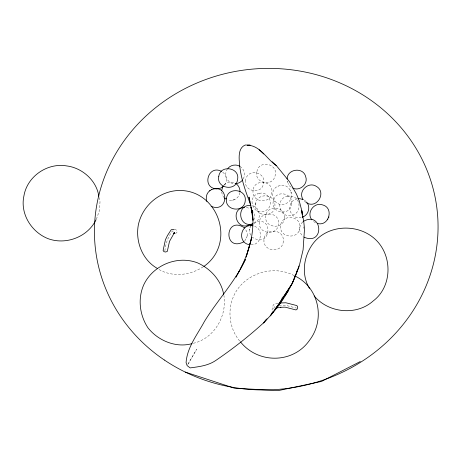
<?xml version="1.0" encoding="UTF-8"?>
<svg xmlns="http://www.w3.org/2000/svg" width="460" height="460" viewBox="0 0 460 460"><rect width="100%" height="100%" fill="white"/><g stroke="black" fill="none" stroke-linecap="round" stroke-linejoin="round"><path stroke-width="0.34" stroke-dasharray="2.3 1.72" d="M164.864 250.872C165.623 243.702 168.004 236.796 172.419 231.035L174.875 231.087M244.755 240.913L246.802 237.331M247.141 235.853L247.204 232.737L245.381 228.925M250.752 235.106C248.986 232.375 249.136 228.689 250.689 225.9M255.553 204.78C256.203 192.113 275.678 193.303 274.953 205.833C273.867 220.627 250.832 215.297 256.272 201.63M246.64 238.05L247.325 235.054M249.458 229.919L249.642 229.103M249.975 227.654L250.148 226.906M239.809 192.631C239.263 198.162 233.019 201.693 227.878 200.014M253.822 220.052C254.736 217.373 254.8 214.354 253.236 211.893M273.821 308.729L274.396 306.464L275.753 306.222M96.364 219.27L99.394 210.634L100.015 201.802L99.113 197.593M243.242 178.923C245.462 175.122 244.501 169.803 241.005 167.101M224.578 185.098C227.533 181.039 226.596 174.811 222.439 171.942M227.505 168.831C223.14 174.484 227.447 183.776 234.721 183.712M187.789 364.527L196.644 349.295L187.858 364.435M281.486 298.695L283.09 296.332M302.714 221.961C298.494 225.705 298.747 233.053 303.221 236.469M224.083 184.983C226.677 182.108 231.202 181.223 234.68 182.948M253.822 222.594C274.35 213.934 271.296 249.487 252.482 237.331M254.018 223.468C262.424 220.035 260.314 206.011 251.137 205.499M259.503 193.298C245.985 195.793 252.672 216.671 265.178 210.778C274.919 206.747 269.669 190.722 259.423 193.321M280.353 185.483C266.461 187.99 273.211 209.576 286.172 203.458C296.211 199.283 290.651 182.839 280.209 185.524M224.877 184.172L225.279 183.925M203.211 266.8C190.112 275.511 172.08 277.495 158.395 269.129M232.478 200.261L234.698 199.548M287.724 196.219C275.028 198.145 278.668 218.178 291.329 215.406C302.416 213.888 301.214 195.925 289.961 196.064M297.361 198.823C285.131 200.951 288.811 220.202 301.058 217.517M277.915 186.26L278.288 186.145M257.192 194.034L257.491 193.942M193.344 343.286C214.124 338.577 227.28 315.911 223.905 295.383M277.966 303.445L274.562 304.054L273.223 304.986L272.05 309.482L272.389 310.46L273.154 311.046M279.145 305.635L285.332 305.244L296.464 308.096M175.404 233.295C178.135 233.335 177.18 229.304 174.846 229.528M287.558 196.23L290.041 196.058M250.987 244.789C261.608 245.473 264.109 228.838 254 226.084M246.393 207.38L250.205 208.644M315.56 222.778L313.519 221.53M294.176 275.638C275.419 265.408 250.246 271.837 237.745 288.943C226.584 304.48 227.573 326.732 239.924 341.303M291.088 187.162L289.731 186.087L288.081 183.431M304.353 200.054L305.733 201.152M306.124 202.636L303.606 200.249M224.118 197.662L222.393 195.097L221.634 191.877M287.621 182.189L287.281 181.274L288.397 184.264M290.363 190.037L290.674 190.86M291.145 192.148L291.485 193.045M303.433 226.889L303.571 228.292M245.594 180.303C243.133 191.055 260.86 195.143 263.344 184.362C267.461 172.149 247.256 167.566 245.594 180.303M299.909 227.338C299.529 239.694 279.496 238.504 280.56 226.228C280.922 213.883 300.972 215.073 299.909 227.338M256.835 172.04C254.242 183.086 272.441 187.197 274.988 176.174C279.139 163.702 258.537 159.022 256.835 172.04M253.144 190.118C250.827 202.808 271.314 204.953 271.935 192.038C273.113 180.527 254.219 178.486 253.144 190.118M283.331 241.023C282.963 253.454 262.844 252.178 263.959 239.873C264.305 227.453 284.441 228.723 283.331 241.023M291.772 203.458C290.915 217.068 269.399 213.21 273.533 200.232C276.08 189.819 292.825 192.976 291.772 203.458M284.498 217.718C284.171 229.747 264.615 228.614 265.684 216.666C265.983 204.642 285.562 205.764 284.498 217.718M278.593 223.686C278.265 235.997 258.279 234.801 259.394 222.594C259.693 210.306 279.697 211.479 278.593 223.686"/><path stroke-width="0.69" d="M221.588 190.762L222.755 186.766M317.273 223.387C328.785 227.033 334.414 207.966 322.632 204.913C314.122 201.721 306.107 212.894 311.891 219.834M287.115 179.003C287.207 168.826 303.376 166.669 305.716 176.749C308.436 184.155 299.506 191.67 292.623 188.002M246.175 256.887L251.856 237.331L246.186 257.054M298.914 265.892C292.479 287.707 279.404 307.044 263.407 322.995C248.452 336.622 232.49 349.071 215.774 360.467C208.087 365.723 199.105 366.649 190.164 367.914L187.157 365.648L186.081 362.647C187.134 347.231 197.38 334.604 204.441 321.448C217.407 300.288 234.807 282.112 245.41 259.48L240.614 268.577M295.878 273.941L292.359 283.308L276.006 308.286L292.359 283.308L299.092 266.593L303.094 249.843L304.514 228.821L303.755 221.674L301.817 210.755L299.195 200.709L296.481 194.149L289.443 181.637L276.345 165.623L272.119 161.707M296.384 272.602L297.637 269.261M327.497 219.799L327.865 219.081M328.549 217.747L328.957 216.953M236.687 275.873L236.032 277.092C247.802 256.456 255.593 234.123 252.114 210.117L253.017 220.282L250.993 207.034L252.35 213.325M238.326 272.837L238.976 271.618M250.689 225.9L252.425 223.635M281.497 301.185L270.308 315.899L273.159 311.868M282.25 300.006L283.377 298.241M284.51 296.47L288.65 289.984L285.798 294.015M96.054 219.748C87.716 237.044 65.855 245.295 48.024 238.642C31.378 232.064 19.947 213.687 23.937 195.839C27.192 176.329 47.461 162.506 66.815 165.939C82.277 167.9 96.56 180.51 98.814 196.19M273.976 310.713L274.792 309.563M271.935 312.978L273.257 311.391M277.219 306.613L280.744 302.369L275.724 308.338M266.144 319.74L263.407 322.995L267.007 318.78M242.696 179.906C240.931 182.074 238.28 183.661 235.428 183.666M223.773 185.926L220.777 188.1L216.643 188.893M209.99 190.572C206.592 192.901 205.367 197.702 206.873 201.474M227.901 168.423C230.776 164.812 236.227 164.007 240.131 166.399M203.826 266.484C237.739 242.581 217.143 186.679 175.731 190.704C157.377 192.659 141.847 207.213 138.276 225.256C135.372 241.69 142.451 260.021 157.268 268.387M211.64 189.56C229.482 183.137 228.999 213.647 211.111 206.327M303.117 221.53C322.627 210.099 324.915 246.071 304.152 237.228M243.955 241.759C222.881 252.816 224.716 214.59 244.737 227.993M250.188 224.319C236.998 232.467 229.201 208.466 244.651 207.356M209.622 190.802L211.807 189.457M360.312 361.52L321.454 381.461L278.34 390.597L234.531 388.217L185.265 372.077M173.512 233.22L174.581 232.357L169.498 241.385L167.29 251.424L165.617 252.028L164.001 251.672L163.105 250.505L165.405 239.804L167.492 235.508L171.028 229.977L171.844 229.505L174.225 229.511M252.868 223.836C238.677 228.476 235.612 204.591 250.55 205.396M302.209 217.149C308.528 215.481 310.891 206.758 306.538 201.986M191.964 343.654C175.892 348.122 158.073 340.664 147.965 327.825C139.627 315.226 137.54 298.557 143.836 284.642C153.048 265.155 177.393 255.064 197.581 262.878C210.525 268.674 221.375 280.416 223.727 294.699M275.54 308.177L280.887 307.263L280.427 307.291L285.131 307.159L295.952 309.936C297.769 309.747 298.322 306.429 296.752 305.561L285.878 302.766L280.686 302.956M297.965 198.783L299.782 198.662L303.261 199.565M247.33 145.256C259.877 145.118 267.082 159.39 276.345 165.623M247.394 145.262L250.102 145.159L245.22 145.021C238.757 147.625 238.867 155.946 239.338 161.73C240.281 176.496 245.266 190.75 250.539 204.476L250.257 203.124M173.604 233.277L174.806 233.289M216.344 188.876C201.313 187.686 208.259 164.277 221.484 171.356M252.81 225.866C240.114 223.111 237.044 243.38 249.786 244.714M306.676 202.883C316.934 209.122 326.841 192.303 316.428 186.409C308.534 181.096 297.787 191.13 302.927 199.324M294.82 275.942C318.975 287.293 325.588 319.499 309.448 340.377C293.066 363.86 257.974 363.935 240.396 341.786M235.71 183.413C238.412 185.225 240.154 188.45 239.965 191.728M224.543 198.013L225.82 199.071M259.106 149.701L263.764 154.008M314.168 295.918C328.354 313.059 356.437 316.003 373.158 300.984C391.362 287.345 392.627 258.83 378.028 242.155C361.635 223.382 329.061 223.157 313.455 243.047C303.6 255.875 300.926 274.235 309.459 288.42M252.31 213.492L248.969 197.041L249.97 201.773M302.318 214.855L301.817 210.755L302.168 214.262M302.484 216.223L302.651 217.586M218.747 176.571C216.229 188.577 236.336 191.866 237.578 179.498C240.183 167.382 220.006 164.312 218.747 176.571M226.481 198.455C224.308 211.083 244.685 213.359 245.278 200.382C246.48 188.887 227.602 186.789 226.481 198.455M164.375 360.03A171.942 160.655 -6.2 0 0 437 244.662A171.942 160.655 -6.2 0 0 197.357 82.829A171.942 160.655 -6.2 0 0 164.375 360.03"/></g></svg>
